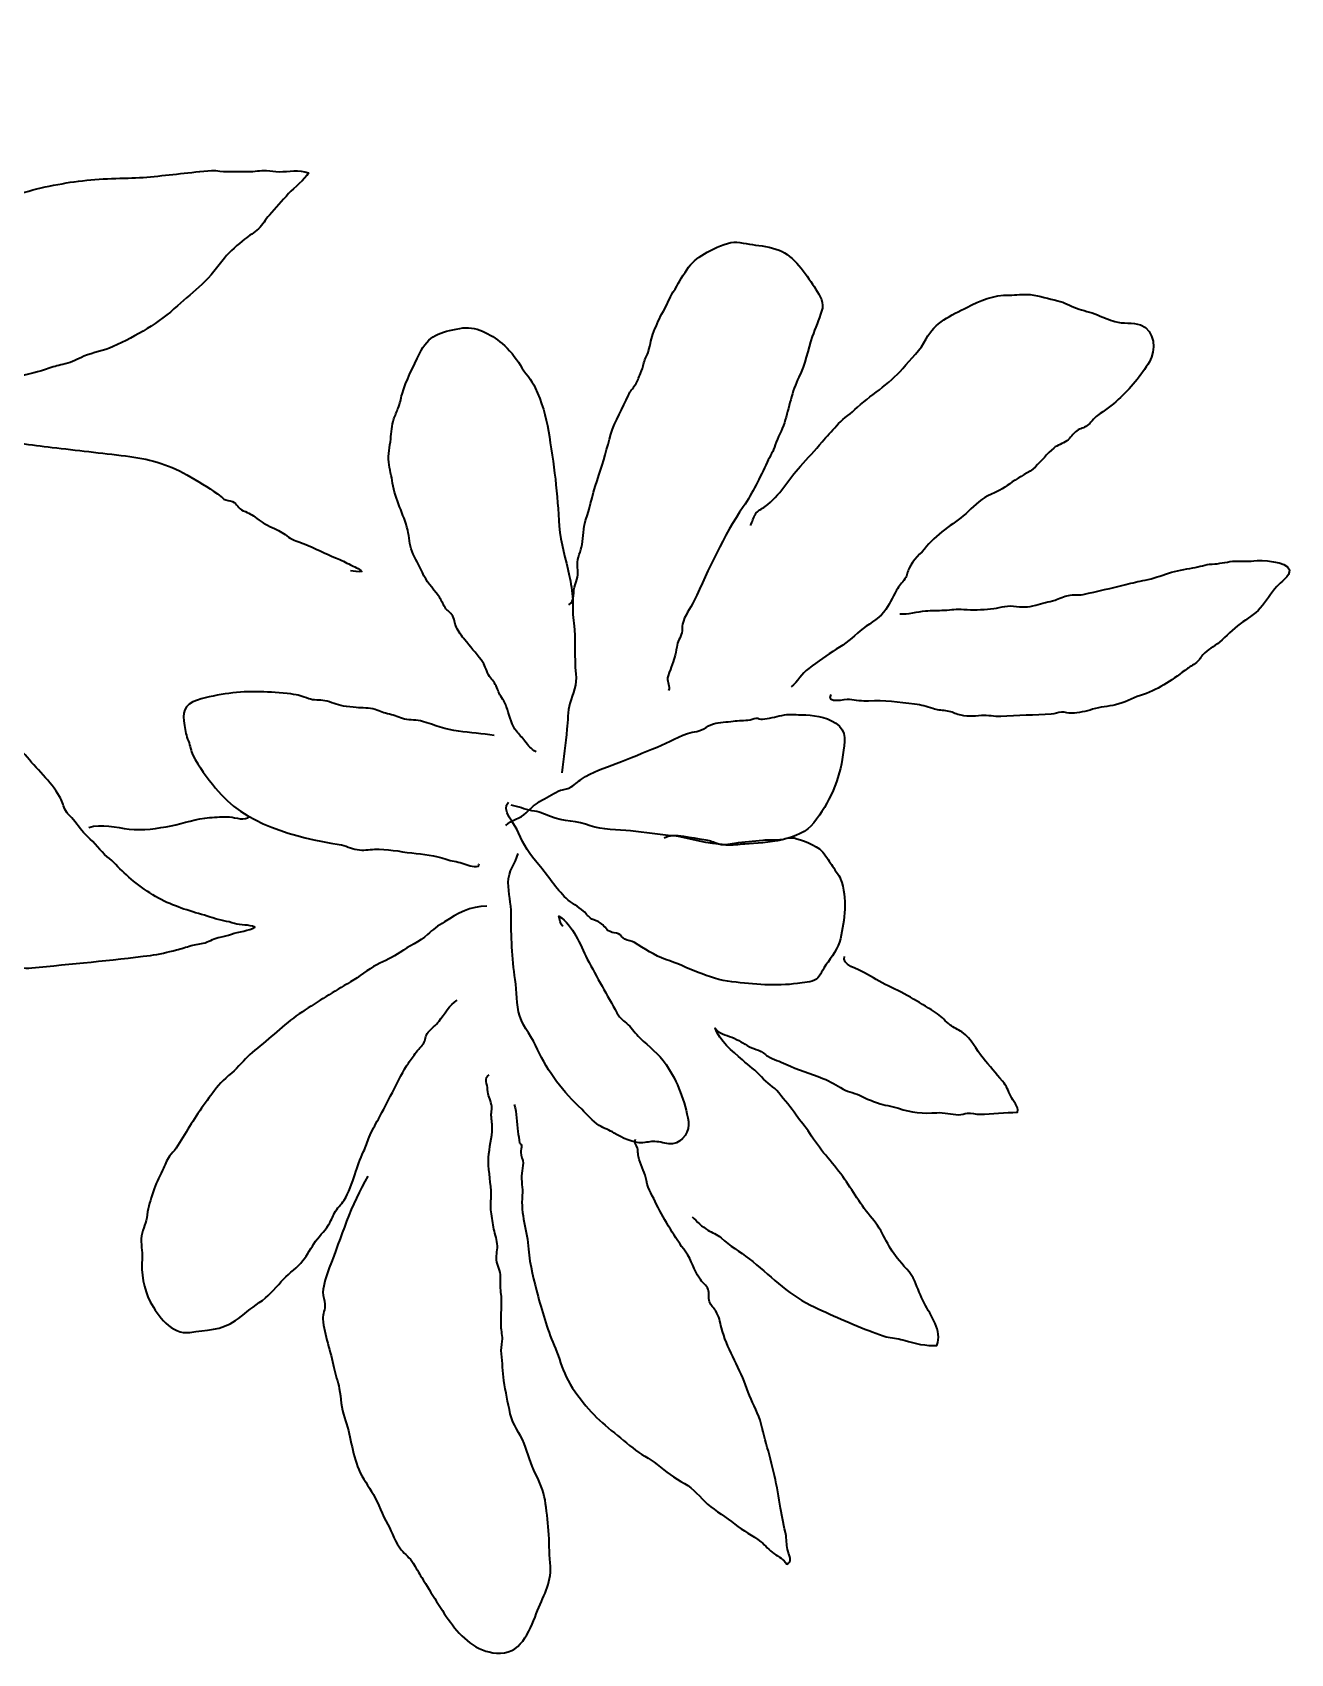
# Model space of a CAD drawing. Header units: millimetres. Extents: x 303.9 to 374.2, y -244.7 to -222.4.
# Drawn here: x 336.525 to 338.405, y -237.318 to -234.895 of the extents above; entities that cross this region are included whole.
import ezdxf

# ---------------------------------------------------------------- set-up
doc = ezdxf.new("R2010")
doc.units = ezdxf.units.MM
doc.header["$MEASUREMENT"] = 0
doc.layers.add('Bottom', color=7, linetype='Continuous', lineweight=0)

msp = doc.modelspace()

# ---------------------------------------------------------------- linework, layer by layer
at = {"layer": 'Bottom', "color": 18, "lineweight": 35, "true_color": 0x000000}
for points, knots in [([(335.5911, -234.8949), (335.6009, -234.9042), (335.5998, -234.9194), (335.6043, -234.9316), (335.6092, -234.9448), (335.6132, -234.9571), (335.6151, -234.9707), (335.6185, -234.995), (335.6227, -235.0196), (335.6265, -235.0439), (335.63, -235.0667), (335.6305, -235.0894), (335.6361, -235.1124), (335.6387, -235.1232), (335.6426, -235.1343), (335.6464, -235.1444), (335.651, -235.1565), (335.6531, -235.1703), (335.6565, -235.1832), (335.6595, -235.1947), (335.6634, -235.206), (335.666, -235.2176), (335.6694, -235.2323), (335.6802, -235.2416), (335.6895, -235.2534), (335.6986, -235.2648), (335.7055, -235.2769), (335.7159, -235.2874), (335.7272, -235.299), (335.7401, -235.3089), (335.7526, -235.3194), (335.7731, -235.3365), (335.7999, -235.3536), (335.825, -235.3636), (335.8311, -235.366), (335.8385, -235.3694), (335.8447, -235.3711), (335.8507, -235.3727), (335.8575, -235.3712), (335.8635, -235.3728), (335.8706, -235.3747), (335.8757, -235.3787), (335.8832, -235.3799), (335.8894, -235.3809), (335.896, -235.3803), (335.902, -235.3823), (335.9262, -235.3902), (335.9519, -235.3923), (335.9778, -235.3951), (335.9922, -235.3966), (336.003, -235.3926), (336.0168, -235.3908), (336.0319, -235.3888), (336.043, -235.3822), (336.0574, -235.378), (336.0742, -235.3731), (336.0865, -235.3621), (336.1, -235.3517), (336.1135, -235.3413), (336.129, -235.339), (336.1424, -235.3282), (336.167, -235.3082), (336.1898, -235.2856), (336.217, -235.2681), (336.2312, -235.259), (336.2475, -235.2521), (336.2613, -235.2426), (336.2684, -235.2377), (336.2731, -235.2312), (336.2804, -235.2268), (336.2891, -235.2216), (336.2984, -235.2178), (336.308, -235.214), (336.3216, -235.2086), (336.3357, -235.1983), (336.3482, -235.1904), (336.3619, -235.1817), (336.3769, -235.1757), (336.3905, -235.1666), (336.3979, -235.1616), (336.4031, -235.1616), (336.4114, -235.1593), (336.418, -235.1575), (336.4232, -235.1537), (336.4295, -235.1517), (336.4439, -235.1473), (336.4609, -235.1472), (336.4753, -235.1434), (336.4896, -235.1396), (336.5049, -235.1365), (336.5199, -235.132), (336.5365, -235.127), (336.5523, -235.1243), (336.5696, -235.121), (336.602, -235.1149), (336.6356, -235.1133), (336.6685, -235.1126), (336.6982, -235.112), (336.7278, -235.1076), (336.7576, -235.1049), (336.7745, -235.1033), (336.7883, -235.0998), (336.8055, -235.1021), (336.8197, -235.104), (336.8333, -235.1018), (336.8477, -235.1028), (336.8571, -235.1034), (336.8659, -235.1006), (336.8753, -235.1012), (336.8816, -235.1016), (336.8877, -235.1033), (336.8939, -235.1032), (336.9085, -235.1028), (336.9234, -235.0996), (336.938, -235.105), (336.9319, -235.1154), (336.917, -235.1263), (336.908, -235.1359), (336.8981, -235.1465), (336.8892, -235.1577), (336.8794, -235.1681), (336.8732, -235.1746), (336.8701, -235.1824), (336.8632, -235.1886), (336.857, -235.1942), (336.8491, -235.1984), (336.8425, -235.2037), (336.8323, -235.2118), (336.8204, -235.2221), (336.8123, -235.2321), (336.8013, -235.2456), (336.792, -235.2592), (336.7786, -235.2715), (336.7667, -235.2824), (336.754, -235.2925), (336.7421, -235.3035), (336.7148, -235.3289), (336.6806, -235.3485), (336.6459, -235.3645), (336.6318, -235.371), (336.6164, -235.3731), (336.6023, -235.3789), (336.5922, -235.3831), (336.5852, -235.388), (336.5741, -235.3903), (336.5655, -235.3922), (336.5586, -235.394), (336.5505, -235.3969), (336.5199, -235.4076), (336.4885, -235.4114), (336.457, -235.4196), (336.4501, -235.4214), (336.4442, -235.4246), (336.4378, -235.4275), (336.4285, -235.4315), (336.4217, -235.4311), (336.4123, -235.433), (336.4015, -235.4352), (336.3974, -235.4431), (336.3885, -235.4475), (336.3814, -235.451), (336.3748, -235.4498), (336.3673, -235.4517), (336.3501, -235.456), (336.3351, -235.467), (336.3194, -235.4747), (336.3117, -235.4785), (336.3046, -235.4789), (336.2965, -235.4817), (336.2898, -235.484), (336.2851, -235.4897), (336.2774, -235.4872), (336.2908, -235.4954), (336.3109, -235.4973), (336.3266, -235.4976), (336.3424, -235.4978), (336.3568, -235.4966), (336.3732, -235.4984), (336.4013, -235.5017), (336.4328, -235.5094), (336.4608, -235.5076), (336.4917, -235.5056), (336.5236, -235.5115), (336.5548, -235.5151), (336.5914, -235.5193), (336.6281, -235.5236), (336.6647, -235.5278), (336.6977, -235.5317), (336.7274, -235.5398), (336.7562, -235.5561), (336.772, -235.5651), (336.7876, -235.5745), (336.8021, -235.5846), (336.8056, -235.5869), (336.8087, -235.5896), (336.8114, -235.5926), (336.8157, -235.5939), (336.8199, -235.5949), (336.8242, -235.5957), (336.8312, -235.5996), (336.8332, -235.6065), (336.8404, -235.6097), (336.8495, -235.6138), (336.8528, -235.6149), (336.8608, -235.6213), (336.8693, -235.6282), (336.8773, -235.632), (336.8873, -235.6365), (336.8956, -235.6402), (336.9009, -235.6441), (336.9079, -235.649), (336.9153, -235.6541), (336.9228, -235.6558), (336.9314, -235.6592), (336.9479, -235.6658), (336.9632, -235.674), (336.9795, -235.6804), (336.9867, -235.6832), (336.9937, -235.687), (337.0005, -235.6906), (337.0055, -235.6932), (337.0139, -235.6965), (337.0177, -235.7004), (337.0121, -235.7018), (337.0063, -235.7), (337.0005, -235.6994)], [0, 0, 0, 0, 1, 1, 1, 2, 2, 2, 3, 3, 3, 4, 4, 4, 5, 5, 5, 6, 6, 6, 7, 7, 7, 8, 8, 8, 9, 9, 9, 10, 10, 10, 11, 11, 11, 12, 12, 12, 13, 13, 13, 14, 14, 14, 15, 15, 15, 16, 16, 16, 17, 17, 17, 18, 18, 18, 19, 19, 19, 20, 20, 20, 21, 21, 21, 22, 22, 22, 23, 23, 23, 24, 24, 24, 25, 25, 25, 26, 26, 26, 27, 27, 27, 28, 28, 28, 29, 29, 29, 30, 30, 30, 31, 31, 31, 32, 32, 32, 33, 33, 33, 34, 34, 34, 35, 35, 35, 36, 36, 36, 37, 37, 37, 38, 38, 38, 39, 39, 39, 40, 40, 40, 41, 41, 41, 42, 42, 42, 43, 43, 43, 44, 44, 44, 45, 45, 45, 46, 46, 46, 47, 47, 47, 48, 48, 48, 49, 49, 49, 50, 50, 50, 51, 51, 51, 52, 52, 52, 53, 53, 53, 54, 54, 54, 55, 55, 55, 56, 56, 56, 57, 57, 57, 58, 58, 58, 59, 59, 59, 60, 60, 60, 61, 61, 61, 62, 62, 62, 63, 63, 63, 64, 64, 64, 65, 65, 65, 66, 66, 66, 67, 67, 67, 68, 68, 68, 69, 69, 69, 70, 70, 70, 71, 71, 71, 72, 72, 72, 73, 73, 73, 74, 74, 74, 75, 75, 75, 75]), ([(337.3269, -235.7505), (337.337, -235.7449), (337.3324, -235.7294), (337.3362, -235.7204), (337.3412, -235.7084), (337.3405, -235.7028), (337.3396, -235.6901), (337.3388, -235.6802), (337.3452, -235.6705), (337.3468, -235.6603), (337.3485, -235.6483), (337.3482, -235.6357), (337.352, -235.6243), (337.3594, -235.6018), (337.3638, -235.5786), (337.3718, -235.5567), (337.3791, -235.5367), (337.3836, -235.5154), (337.3898, -235.4952), (337.3958, -235.4756), (337.4077, -235.4567), (337.4158, -235.4372), (337.4186, -235.4305), (337.4223, -235.4274), (337.4261, -235.4218), (337.4301, -235.4158), (337.431, -235.4113), (337.4337, -235.4047), (337.4362, -235.3987), (337.4377, -235.3955), (337.4391, -235.3888), (337.4406, -235.3818), (337.4441, -235.3776), (337.4461, -235.3709), (337.4492, -235.361), (337.4495, -235.352), (337.4539, -235.342), (337.4585, -235.3314), (337.4621, -235.3216), (337.4681, -235.3117), (337.4739, -235.3023), (337.477, -235.2922), (337.483, -235.2826), (337.49, -235.2716), (337.4956, -235.2602), (337.5032, -235.2495), (337.5103, -235.2393), (337.5184, -235.2323), (337.5294, -235.2258), (337.5404, -235.2193), (337.5561, -235.2114), (337.5688, -235.2091), (337.5801, -235.2071), (337.5944, -235.2114), (337.6058, -235.2127), (337.6184, -235.214), (337.6342, -235.217), (337.6454, -235.2223), (337.6664, -235.2323), (337.6836, -235.2603), (337.6955, -235.2783), (337.7025, -235.2888), (337.7088, -235.2993), (337.7046, -235.3115), (337.7004, -235.3241), (337.6952, -235.3368), (337.6906, -235.3496), (337.6835, -235.3698), (337.6805, -235.3907), (337.6707, -235.41), (337.66, -235.4313), (337.6558, -235.456), (337.6489, -235.4783), (337.6454, -235.4897), (337.6388, -235.4999), (337.6354, -235.5113), (337.6325, -235.5211), (337.6276, -235.5278), (337.6232, -235.5371), (337.6123, -235.5602), (337.6017, -235.5829), (337.5875, -235.6037), (337.5576, -235.6476), (337.5362, -235.6969), (337.5138, -235.7447), (337.5083, -235.7565), (337.4998, -235.7662), (337.4966, -235.7793), (337.4956, -235.7834), (337.4968, -235.7881), (337.4956, -235.7921), (337.4932, -235.7998), (337.4893, -235.8054), (337.488, -235.8137), (337.4862, -235.8253), (337.4841, -235.8326), (337.4799, -235.8433), (337.4787, -235.8465), (337.4746, -235.8567), (337.4743, -235.8595), (337.4735, -235.8662), (337.4784, -235.8717), (337.476, -235.8783)], [0, 0, 0, 0, 1, 1, 1, 2, 2, 2, 3, 3, 3, 4, 4, 4, 5, 5, 5, 6, 6, 6, 7, 7, 7, 8, 8, 8, 9, 9, 9, 10, 10, 10, 11, 11, 11, 12, 12, 12, 13, 13, 13, 14, 14, 14, 15, 15, 15, 16, 16, 16, 17, 17, 17, 18, 18, 18, 19, 19, 19, 20, 20, 20, 21, 21, 21, 22, 22, 22, 23, 23, 23, 24, 24, 24, 25, 25, 25, 26, 26, 26, 27, 27, 27, 28, 28, 28, 29, 29, 29, 30, 30, 30, 31, 31, 31, 32, 32, 32, 33, 33, 33, 34, 34, 34, 34]), ([(337.5982, -235.6317), (337.6015, -235.6263), (337.6024, -235.6199), (337.6056, -235.6148), (337.6087, -235.6099), (337.6157, -235.6069), (337.6202, -235.6034), (337.631, -235.5951), (337.6402, -235.5852), (337.6481, -235.5746), (337.6563, -235.5636), (337.6639, -235.5535), (337.673, -235.5431), (337.6836, -235.531), (337.6949, -235.5192), (337.7053, -235.5068), (337.7121, -235.4987), (337.7199, -235.4911), (337.7268, -235.4828), (337.7347, -235.4733), (337.745, -235.4673), (337.754, -235.4587), (337.7769, -235.4372), (337.8056, -235.4211), (337.8257, -235.3971), (337.8381, -235.3822), (337.8523, -235.37), (337.861, -235.3528), (337.8731, -235.3287), (337.8986, -235.3176), (337.9217, -235.3058), (337.9411, -235.2959), (337.9617, -235.287), (337.9846, -235.2875), (337.9958, -235.2878), (338.0045, -235.2854), (338.0161, -235.2868), (338.0313, -235.2886), (338.043, -235.293), (338.0574, -235.296), (338.0678, -235.2981), (338.0753, -235.3036), (338.0852, -235.3071), (338.0957, -235.3107), (338.1063, -235.3126), (338.1168, -235.3172), (338.1252, -235.3209), (338.1338, -235.3243), (338.1428, -235.327), (338.1547, -235.3306), (338.1695, -235.328), (338.1809, -235.3321), (338.2036, -235.3403), (338.204, -235.3705), (338.1943, -235.3872), (338.1823, -235.4078), (338.1652, -235.4273), (338.1477, -235.4437), (338.1384, -235.4525), (338.1274, -235.4598), (338.117, -235.4674), (338.1112, -235.4717), (338.1065, -235.4788), (338.1012, -235.4826), (338.0964, -235.4862), (338.0912, -235.4866), (338.0861, -235.4901), (338.0798, -235.4945), (338.0768, -235.5009), (338.0707, -235.5054), (338.0649, -235.5097), (338.0573, -235.5113), (338.0515, -235.5161), (338.0415, -235.5245), (338.0331, -235.5353), (338.0239, -235.5442), (338.0147, -235.5532), (338.0002, -235.5586), (337.9894, -235.5668), (337.979, -235.5746), (337.9703, -235.5798), (337.9584, -235.5849), (337.9436, -235.5911), (337.9348, -235.6006), (337.9236, -235.611), (337.9142, -235.6198), (337.9032, -235.6271), (337.8927, -235.6349), (337.8807, -235.6439), (337.8706, -235.6516), (337.8615, -235.6632), (337.8532, -235.6738), (337.8408, -235.6834), (337.8353, -235.6956), (337.8327, -235.7012), (337.8326, -235.7063), (337.8291, -235.7116), (337.8248, -235.7181), (337.82, -235.7222), (337.8163, -235.7287), (337.8108, -235.7387), (337.8051, -235.7518), (337.7976, -235.7612), (337.7889, -235.772), (337.7731, -235.7799), (337.7624, -235.789), (337.7506, -235.7991), (337.7402, -235.8089), (337.7265, -235.8168), (337.7123, -235.825), (337.699, -235.8358), (337.6855, -235.8453), (337.6742, -235.8533), (337.6695, -235.865), (337.6591, -235.8731)], [0, 0, 0, 0, 1, 1, 1, 2, 2, 2, 3, 3, 3, 4, 4, 4, 5, 5, 5, 6, 6, 6, 7, 7, 7, 8, 8, 8, 9, 9, 9, 10, 10, 10, 11, 11, 11, 12, 12, 12, 13, 13, 13, 14, 14, 14, 15, 15, 15, 16, 16, 16, 17, 17, 17, 18, 18, 18, 19, 19, 19, 20, 20, 20, 21, 21, 21, 22, 22, 22, 23, 23, 23, 24, 24, 24, 25, 25, 25, 26, 26, 26, 27, 27, 27, 28, 28, 28, 29, 29, 29, 30, 30, 30, 31, 31, 31, 32, 32, 32, 33, 33, 33, 34, 34, 34, 35, 35, 35, 36, 36, 36, 37, 37, 37, 38, 38, 38, 38]), ([(337.278, -235.9703), (337.2698, -235.9649), (337.2666, -235.9616), (337.2611, -235.954), (337.2572, -235.9486), (337.2523, -235.944), (337.2486, -235.9394), (337.2419, -235.9309), (337.2385, -235.9173), (337.2352, -235.9069), (337.2326, -235.899), (337.2312, -235.8961), (337.2266, -235.8892), (337.2222, -235.8827), (337.2215, -235.8783), (337.2182, -235.8715), (337.2152, -235.8651), (337.2102, -235.8612), (337.2069, -235.855), (337.2025, -235.8467), (337.2021, -235.8405), (337.196, -235.8328), (337.1878, -235.8224), (337.1795, -235.8125), (337.1712, -235.8024), (337.1678, -235.7983), (337.1615, -235.789), (337.1589, -235.7842), (337.1557, -235.7781), (337.1564, -235.7709), (337.1523, -235.7653), (337.1482, -235.7598), (337.1441, -235.7586), (337.1405, -235.7522), (337.1372, -235.7463), (337.1365, -235.7425), (337.132, -235.7368), (337.1226, -235.725), (337.1143, -235.7156), (337.108, -235.7021), (337.1031, -235.6916), (337.097, -235.6811), (337.0927, -235.6705), (337.0885, -235.6604), (337.0886, -235.6494), (337.0861, -235.6387), (337.0804, -235.6148), (337.0672, -235.5928), (337.0636, -235.5687), (337.0621, -235.5582), (337.059, -235.5476), (337.0578, -235.5371), (337.0565, -235.5259), (337.0595, -235.5139), (337.0607, -235.5028), (337.0619, -235.4928), (337.0619, -235.4821), (337.0653, -235.4726), (337.0671, -235.4678), (337.0699, -235.4616), (337.0719, -235.4567), (337.0752, -235.4489), (337.0753, -235.4432), (337.0777, -235.4353), (337.0836, -235.4155), (337.0947, -235.394), (337.1037, -235.3752), (337.1171, -235.3471), (337.1343, -235.3427), (337.1642, -235.3372), (337.1873, -235.3329), (337.2098, -235.3453), (337.2273, -235.3598), (337.2372, -235.3681), (337.2476, -235.3811), (337.2541, -235.3919), (337.2612, -235.4037), (337.2709, -235.4139), (337.2768, -235.4262), (337.2864, -235.4465), (337.2927, -235.4689), (337.2963, -235.4907), (337.3002, -235.5139), (337.3042, -235.539), (337.3067, -235.5625), (337.3093, -235.5859), (337.3112, -235.6096), (337.3126, -235.6329), (337.3142, -235.6588), (337.3227, -235.6814), (337.3275, -235.7064), (337.3297, -235.7176), (337.3322, -235.7307), (337.3326, -235.7422), (337.3329, -235.7536), (337.3324, -235.7667), (337.3342, -235.7779), (337.338, -235.8023), (337.3342, -235.8287), (337.3374, -235.8533), (337.3395, -235.8697), (337.3327, -235.8827), (337.3284, -235.8976), (337.325, -235.9093), (337.3255, -235.9241), (337.3241, -235.9361), (337.3216, -235.9578), (337.3191, -235.9796), (337.3166, -236.0013)], [0, 0, 0, 0, 1, 1, 1, 2, 2, 2, 3, 3, 3, 4, 4, 4, 5, 5, 5, 6, 6, 6, 7, 7, 7, 8, 8, 8, 9, 9, 9, 10, 10, 10, 11, 11, 11, 12, 12, 12, 13, 13, 13, 14, 14, 14, 15, 15, 15, 16, 16, 16, 17, 17, 17, 18, 18, 18, 19, 19, 19, 20, 20, 20, 21, 21, 21, 22, 22, 22, 23, 23, 23, 24, 24, 24, 25, 25, 25, 26, 26, 26, 27, 27, 27, 28, 28, 28, 29, 29, 29, 30, 30, 30, 31, 31, 31, 32, 32, 32, 33, 33, 33, 34, 34, 34, 35, 35, 35, 36, 36, 36, 36]), ([(335.6616, -235.659), (335.6551, -235.6694), (335.6548, -235.6783), (335.6534, -235.69), (335.6528, -235.6951), (335.6507, -235.7015), (335.6512, -235.7066), (335.6518, -235.713), (335.6546, -235.7177), (335.6542, -235.7245), (335.6528, -235.7472), (335.6491, -235.7642), (335.6562, -235.7866), (335.6583, -235.7933), (335.6575, -235.7984), (335.6585, -235.8046), (335.6595, -235.8105), (335.663, -235.8133), (335.6655, -235.8185), (335.6708, -235.8294), (335.671, -235.842), (335.6764, -235.853), (335.6883, -235.8773), (335.7099, -235.8969), (335.7302, -235.9151), (335.7508, -235.9335), (335.7733, -235.9489), (335.7947, -235.9665), (335.8047, -235.9747), (335.8157, -235.9824), (335.8246, -235.9918), (335.8347, -236.0025), (335.8423, -236.0155), (335.8532, -236.0257), (335.873, -236.0443), (335.8919, -236.0628), (335.9127, -236.0806), (335.9213, -236.0879), (335.9284, -236.0963), (335.9375, -236.1031), (335.9502, -236.1125), (335.9579, -236.1241), (335.9693, -236.1342), (335.9793, -236.1431), (335.9899, -236.1506), (335.9995, -236.1602), (336.0093, -236.1698), (336.0209, -236.1801), (336.0319, -236.1884), (336.0374, -236.1924), (336.0434, -236.1944), (336.0484, -236.1989), (336.0548, -236.2045), (336.0562, -236.2066), (336.0646, -236.2097), (336.0771, -236.2143), (336.0865, -236.2236), (336.0994, -236.227), (336.1265, -236.2342), (336.1492, -236.251), (336.1747, -236.2601), (336.1852, -236.2638), (336.1951, -236.2687), (336.2061, -236.2704), (336.2198, -236.2725), (336.2318, -236.2775), (336.2452, -236.2794), (336.2675, -236.2825), (336.2901, -236.2845), (336.3125, -236.2871), (336.3239, -236.2884), (336.3353, -236.2897), (336.3466, -236.2911), (336.3528, -236.2918), (336.359, -236.293), (336.3652, -236.2934), (336.3726, -236.2939), (336.378, -236.2912), (336.3852, -236.2909), (336.3909, -236.2907), (336.3969, -236.2928), (336.4026, -236.2932), (336.4091, -236.2937), (336.4141, -236.2923), (336.4205, -236.2918), (336.4327, -236.2908), (336.4445, -236.2942), (336.4567, -236.2928), (336.4675, -236.2915), (336.478, -236.2934), (336.489, -236.2921), (336.5009, -236.2906), (336.5124, -236.2942), (336.5244, -236.293), (336.5832, -236.287), (336.6427, -236.2818), (336.7017, -236.2742), (336.7146, -236.2726), (336.7278, -236.2692), (336.7405, -236.266), (336.748, -236.2641), (336.7552, -236.262), (336.7624, -236.2596), (336.7693, -236.2573), (336.7764, -236.2575), (336.7833, -236.2553), (336.7917, -236.2525), (336.7971, -236.2486), (336.8061, -236.247), (336.812, -236.2459), (336.8171, -236.2444), (336.8228, -236.2424), (336.8327, -236.239), (336.85, -236.2374), (336.8578, -236.232), (336.8486, -236.2281), (336.8371, -236.2294), (336.8272, -236.2265), (336.8167, -236.2233), (336.8057, -236.2217), (336.7952, -236.2183), (336.7725, -236.2111), (336.7483, -236.2052), (336.7264, -236.195), (336.704, -236.1846), (336.6798, -236.1678), (336.6624, -236.1509), (336.6541, -236.1428), (336.6463, -236.1343), (336.6372, -236.1268), (336.6262, -236.1178), (336.6188, -236.106), (336.608, -236.0969), (336.5982, -236.0887), (336.5949, -236.0806), (336.5864, -236.0711), (336.58, -236.0639), (336.578, -236.0641), (336.574, -236.0556), (336.5711, -236.0495), (336.5696, -236.0429), (336.566, -236.0369), (336.5527, -236.0146), (336.5311, -235.9945), (336.5144, -235.9745), (336.4978, -235.9546), (336.4765, -235.9392), (336.4599, -235.9196), (336.4508, -235.909), (336.4387, -235.9047), (336.4302, -235.8944), (336.4204, -235.8825), (336.4121, -235.8705), (336.4005, -235.8597), (336.3946, -235.8541), (336.3862, -235.8503), (336.3807, -235.8443), (336.3759, -235.8391), (336.374, -235.8331), (336.3696, -235.8277), (336.3621, -235.8186), (336.3512, -235.8123), (336.3424, -235.8045), (336.3328, -235.7961), (336.3247, -235.7858), (336.3137, -235.7786), (336.298, -235.7685), (336.2843, -235.7601), (336.2705, -235.7474), (336.261, -235.7386), (336.2539, -235.7336), (336.2424, -235.7276), (336.2288, -235.7206), (336.2238, -235.7106), (336.2128, -235.7007), (336.2091, -235.6974), (336.2048, -235.6949), (336.2009, -235.6918), (336.1946, -235.687), (336.1901, -235.6797), (336.1841, -235.6751), (336.1784, -235.6707), (336.172, -235.6692), (336.1664, -235.6648), (336.1606, -235.6601), (336.158, -235.6536), (336.1506, -235.6502), (336.1441, -235.6473), (336.1422, -235.6478), (336.1365, -235.6437), (336.1303, -235.6393), (336.1257, -235.6319), (336.1193, -235.6278), (336.1101, -235.6218), (336.099, -235.6206), (336.0892, -235.6148), (336.0659, -235.6009), (336.0455, -235.5947), (336.0188, -235.5902), (336.0044, -235.5878), (335.9921, -235.5824), (335.9773, -235.5807), (335.9653, -235.5794), (335.9534, -235.578), (335.9414, -235.5766), (335.9166, -235.5736), (335.8924, -235.5794), (335.8677, -235.577), (335.8548, -235.5757), (335.8429, -235.5781), (335.8302, -235.577), (335.8182, -235.576), (335.809, -235.5751), (335.7976, -235.5766), (335.792, -235.5773), (335.7882, -235.5763), (335.7826, -235.5757), (335.7712, -235.5745), (335.7694, -235.5763), (335.7598, -235.5809), (335.7487, -235.5863), (335.7365, -235.5902), (335.7254, -235.5955), (335.696, -235.6095), (335.6741, -235.6252), (335.6534, -235.6492), (335.6459, -235.6581), (335.6401, -235.6679), (335.6347, -235.6781), (335.6249, -235.6962), (335.6423, -235.6889), (335.6535, -235.689)], [0, 0, 0, 0, 1, 1, 1, 2, 2, 2, 3, 3, 3, 4, 4, 4, 5, 5, 5, 6, 6, 6, 7, 7, 7, 8, 8, 8, 9, 9, 9, 10, 10, 10, 11, 11, 11, 12, 12, 12, 13, 13, 13, 14, 14, 14, 15, 15, 15, 16, 16, 16, 17, 17, 17, 18, 18, 18, 19, 19, 19, 20, 20, 20, 21, 21, 21, 22, 22, 22, 23, 23, 23, 24, 24, 24, 25, 25, 25, 26, 26, 26, 27, 27, 27, 28, 28, 28, 29, 29, 29, 30, 30, 30, 31, 31, 31, 32, 32, 32, 33, 33, 33, 34, 34, 34, 35, 35, 35, 36, 36, 36, 37, 37, 37, 38, 38, 38, 39, 39, 39, 40, 40, 40, 41, 41, 41, 42, 42, 42, 43, 43, 43, 44, 44, 44, 45, 45, 45, 46, 46, 46, 47, 47, 47, 48, 48, 48, 49, 49, 49, 50, 50, 50, 51, 51, 51, 52, 52, 52, 53, 53, 53, 54, 54, 54, 55, 55, 55, 56, 56, 56, 57, 57, 57, 58, 58, 58, 59, 59, 59, 60, 60, 60, 61, 61, 61, 62, 62, 62, 63, 63, 63, 64, 64, 64, 65, 65, 65, 66, 66, 66, 67, 67, 67, 68, 68, 68, 69, 69, 69, 70, 70, 70, 71, 71, 71, 72, 72, 72, 73, 73, 73, 74, 74, 74, 75, 75, 75, 76, 76, 76, 77, 77, 77, 77]), ([(337.8216, -235.7637), (337.8329, -235.7653), (337.8483, -235.7603), (337.8596, -235.7594), (337.8693, -235.7586), (337.8785, -235.7589), (337.8879, -235.7584), (337.8987, -235.7578), (337.9058, -235.7561), (337.9171, -235.7572), (337.9299, -235.7585), (337.9442, -235.7573), (337.9571, -235.7565), (337.9696, -235.7556), (337.9786, -235.7507), (337.9914, -235.7524), (338.0039, -235.7541), (338.0124, -235.7544), (338.0244, -235.7508), (338.034, -235.7479), (338.0437, -235.746), (338.0533, -235.7432), (338.0596, -235.7413), (338.0669, -235.7374), (338.0732, -235.7362), (338.0806, -235.7348), (338.0876, -235.7365), (338.0955, -235.7348), (338.1167, -235.7301), (338.1381, -235.7254), (338.1592, -235.72), (338.1688, -235.7175), (338.1782, -235.7151), (338.1879, -235.7134), (338.2007, -235.7111), (338.211, -235.7067), (338.2229, -235.703), (338.2347, -235.6993), (338.2472, -235.697), (338.2592, -235.6951), (338.2692, -235.6936), (338.2777, -235.6898), (338.288, -235.6895), (338.2986, -235.6892), (338.3079, -235.6864), (338.3186, -235.6853), (338.3297, -235.6843), (338.3396, -235.686), (338.3504, -235.6846), (338.3607, -235.6833), (338.4003, -235.6847), (338.4034, -235.6983), (338.4052, -235.7064), (338.3894, -235.7178), (338.3845, -235.723), (338.3751, -235.733), (338.3693, -235.7455), (338.36, -235.7554), (338.3517, -235.7643), (338.3399, -235.7713), (338.3301, -235.7786), (338.3185, -235.7871), (338.3096, -235.7968), (338.2989, -235.8061), (338.2911, -235.8128), (338.2811, -235.8172), (338.2743, -235.825), (338.2696, -235.8303), (338.2686, -235.8338), (338.2625, -235.8382), (338.2577, -235.8417), (338.2522, -235.8447), (338.2473, -235.8484), (338.2272, -235.8636), (338.2055, -235.8784), (338.1809, -235.8859), (338.1681, -235.8899), (338.157, -235.8968), (338.1439, -235.8997), (338.1323, -235.9023), (338.1209, -235.903), (338.1094, -235.9065), (338.0998, -235.9094), (338.0883, -235.912), (338.0784, -235.9125), (338.0732, -235.9127), (338.0682, -235.9106), (338.0631, -235.9108), (338.0574, -235.9111), (338.0532, -235.9137), (338.0476, -235.914), (338.023, -235.915), (337.9972, -235.9159), (337.9721, -235.9172), (337.9625, -235.9177), (337.9531, -235.9152), (337.9434, -235.9159), (337.9308, -235.9167), (337.9208, -235.9183), (337.9083, -235.9142), (337.9013, -235.912), (337.8978, -235.9097), (337.8901, -235.9086), (337.8834, -235.9077), (337.8772, -235.9079), (337.8707, -235.9055), (337.8608, -235.9018), (337.8545, -235.9002), (337.8434, -235.8989), (337.8201, -235.8961), (337.7978, -235.8929), (337.7748, -235.8943), (337.765, -235.895), (337.7559, -235.8926), (337.7461, -235.8919), (337.7388, -235.8913), (337.7114, -235.8994), (337.7187, -235.8844)], [0, 0, 0, 0, 1, 1, 1, 2, 2, 2, 3, 3, 3, 4, 4, 4, 5, 5, 5, 6, 6, 6, 7, 7, 7, 8, 8, 8, 9, 9, 9, 10, 10, 10, 11, 11, 11, 12, 12, 12, 13, 13, 13, 14, 14, 14, 15, 15, 15, 16, 16, 16, 17, 17, 17, 18, 18, 18, 19, 19, 19, 20, 20, 20, 21, 21, 21, 22, 22, 22, 23, 23, 23, 24, 24, 24, 25, 25, 25, 26, 26, 26, 27, 27, 27, 28, 28, 28, 29, 29, 29, 30, 30, 30, 31, 31, 31, 32, 32, 32, 33, 33, 33, 34, 34, 34, 35, 35, 35, 36, 36, 36, 37, 37, 37, 38, 38, 38, 39, 39, 39, 39]), ([(337.2154, -235.9454), (337.1975, -235.9433), (337.1797, -235.9411), (337.1618, -235.9392), (337.1436, -235.9373), (337.1258, -235.93), (337.1084, -235.9245), (337.0997, -235.9218), (337.0901, -235.9233), (337.0813, -235.9212), (337.0732, -235.9193), (337.067, -235.9154), (337.0588, -235.9139), (337.05, -235.9123), (337.0455, -235.9095), (337.0373, -235.9068), (337.0292, -235.9041), (337.0178, -235.9048), (337.0093, -235.9038), (337.0029, -235.903), (336.9964, -235.9025), (336.99, -235.9016), (336.9798, -235.9003), (336.9722, -235.8954), (336.9622, -235.8937), (336.9544, -235.8924), (336.9457, -235.8934), (336.9383, -235.8907), (336.9284, -235.8872), (336.9231, -235.8849), (336.9116, -235.8836), (336.8806, -235.8802), (336.8495, -235.8783), (336.819, -235.8827), (336.8039, -235.8849), (336.7865, -235.8881), (336.7721, -235.8926), (336.7504, -235.8994), (336.7498, -235.9119), (336.7525, -235.9305), (336.7537, -235.9391), (336.7552, -235.946), (336.7585, -235.9542), (336.7611, -235.9608), (336.7621, -235.9689), (336.7652, -235.9749), (336.7743, -235.993), (336.7863, -236.0079), (336.799, -236.0243), (336.8409, -236.0784), (336.9181, -236.0978), (336.9839, -236.1084), (336.9935, -236.11), (337.0011, -236.1146), (337.0106, -236.1161), (337.0201, -236.1177), (337.0275, -236.1162), (337.0367, -236.1157), (337.0547, -236.1147), (337.0741, -236.1191), (337.0921, -236.1211), (337.1102, -236.1232), (337.1267, -236.1248), (337.1435, -236.1305), (337.1516, -236.1333), (337.1595, -236.1337), (337.1675, -236.1365), (337.1749, -236.1392), (337.1836, -236.1426), (337.1919, -236.1408), (337.1923, -236.1396), (337.1927, -236.1385), (337.1931, -236.1373)], [0, 0, 0, 0, 1, 1, 1, 2, 2, 2, 3, 3, 3, 4, 4, 4, 5, 5, 5, 6, 6, 6, 7, 7, 7, 8, 8, 8, 9, 9, 9, 10, 10, 10, 11, 11, 11, 12, 12, 12, 13, 13, 13, 14, 14, 14, 15, 15, 15, 16, 16, 16, 17, 17, 17, 18, 18, 18, 19, 19, 19, 20, 20, 20, 21, 21, 21, 22, 22, 22, 23, 23, 23, 24, 24, 24, 24]), ([(337.2325, -236.08), (337.2415, -236.0719), (337.2544, -236.0696), (337.2631, -236.0614), (337.2724, -236.0528), (337.2753, -236.0486), (337.2874, -236.042), (337.2963, -236.0372), (337.3053, -236.0313), (337.3146, -236.0275), (337.3179, -236.0261), (337.3249, -236.0257), (337.3282, -236.0239), (337.3344, -236.0206), (337.3401, -236.0147), (337.3459, -236.0107), (337.3619, -235.9999), (337.38, -235.9942), (337.3978, -235.9874), (337.4183, -235.9795), (337.4383, -235.9712), (337.4587, -235.9631), (337.4765, -235.956), (337.4921, -235.9456), (337.5109, -235.9408), (337.5167, -235.9394), (337.5195, -235.9398), (337.525, -235.9374), (337.5301, -235.9353), (337.5339, -235.9316), (337.5392, -235.9295), (337.549, -235.9257), (337.5588, -235.9258), (337.5689, -235.9246), (337.5778, -235.9236), (337.5854, -235.9231), (337.5945, -235.9226), (337.5989, -235.9224), (337.6024, -235.9203), (337.6069, -235.9198), (337.6099, -235.9195), (337.613, -235.9216), (337.616, -235.9213), (337.6255, -235.9206), (337.6356, -235.9176), (337.6449, -235.9156), (337.6564, -235.9132), (337.6626, -235.9143), (337.6741, -235.9147), (337.6921, -235.9153), (337.7097, -235.9167), (337.7256, -235.9272), (337.744, -235.9392), (337.7384, -235.9562), (337.7363, -235.9746), (337.7321, -236.0106), (337.7158, -236.0471), (337.6929, -236.0761), (337.6717, -236.1031), (337.6224, -236.1064), (337.59, -236.1079), (337.5798, -236.1084), (337.5717, -236.1103), (337.5615, -236.1093), (337.5539, -236.1085), (337.5463, -236.1075), (337.5387, -236.1066), (337.5191, -236.1044), (337.5029, -236.098), (337.4835, -236.0958), (337.462, -236.0934), (337.4405, -236.0908), (337.4191, -236.0883), (337.4003, -236.0862), (337.3764, -236.087), (337.3589, -236.0804), (337.3399, -236.0732), (337.3186, -236.0742), (337.2994, -236.0667), (337.289, -236.0626), (337.2826, -236.0595), (337.2715, -236.0581), (337.2601, -236.0567), (337.2522, -236.0511), (337.2407, -236.05)], [0, 0, 0, 0, 1, 1, 1, 2, 2, 2, 3, 3, 3, 4, 4, 4, 5, 5, 5, 6, 6, 6, 7, 7, 7, 8, 8, 8, 9, 9, 9, 10, 10, 10, 11, 11, 11, 12, 12, 12, 13, 13, 13, 14, 14, 14, 15, 15, 15, 16, 16, 16, 17, 17, 17, 18, 18, 18, 19, 19, 19, 20, 20, 20, 21, 21, 21, 22, 22, 22, 23, 23, 23, 24, 24, 24, 25, 25, 25, 26, 26, 26, 27, 27, 27, 28, 28, 28, 28]), ([(336.6096, -236.0829), (336.6284, -236.0773), (336.6506, -236.083), (336.6701, -236.0855), (336.6898, -236.088), (336.7132, -236.0845), (336.7326, -236.0806), (336.7519, -236.0768), (336.7705, -236.0694), (336.7902, -236.0683), (336.8001, -236.0678), (336.8102, -236.0665), (336.8201, -236.0674), (336.829, -236.0683), (336.843, -236.0736), (336.8502, -236.0666)], [0, 0, 0, 0, 1, 1, 1, 2, 2, 2, 3, 3, 3, 4, 4, 4, 5, 5, 5, 5]), ([(337.4691, -236.0986), (337.4847, -236.0904), (337.5115, -236.0993), (337.5287, -236.1011), (337.5369, -236.1019), (337.5405, -236.1039), (337.5478, -236.1067), (337.5566, -236.1102), (337.5656, -236.1078), (337.5749, -236.1064), (337.589, -236.1043), (337.6025, -236.1033), (337.6166, -236.102), (337.6251, -236.1012), (337.6339, -236.1019), (337.642, -236.1012), (337.65, -236.1005), (337.655, -236.0973), (337.6633, -236.0988), (337.6733, -236.1006), (337.6977, -236.1103), (337.7046, -236.1179), (337.7096, -236.1234), (337.7153, -236.1325), (337.7192, -236.1386), (337.7231, -236.1447), (337.7303, -236.1536), (337.7327, -236.1601), (337.7434, -236.1888), (337.7389, -236.2215), (337.7327, -236.2495), (337.7299, -236.2625), (337.719, -236.2776), (337.7111, -236.2884), (337.7067, -236.2943), (337.703, -236.3051), (337.6968, -236.3096), (337.689, -236.3153), (337.6773, -236.3148), (337.6687, -236.3161), (337.6362, -236.3209), (337.6037, -236.3173), (337.5706, -236.3137), (337.535, -236.3097), (337.5042, -236.2914), (337.4715, -236.2802), (337.4552, -236.2746), (337.4394, -236.2641), (337.4252, -236.2552), (337.4205, -236.2522), (337.4153, -236.2526), (337.4105, -236.2501), (337.4068, -236.2482), (337.4045, -236.2436), (337.4012, -236.2418), (337.3974, -236.2399), (337.392, -236.2407), (337.3884, -236.2388), (337.3822, -236.2355), (337.3796, -236.2293), (337.3738, -236.2254), (337.3702, -236.223), (337.365, -236.2221), (337.3612, -236.2199), (337.3553, -236.2164), (337.354, -236.2126), (337.349, -236.2083), (337.3405, -236.2009), (337.3313, -236.1966), (337.3228, -236.1887), (337.3081, -236.1748), (337.2956, -236.155), (337.2819, -236.1388), (337.269, -236.1233), (337.2587, -236.1096), (337.2517, -236.091), (337.2468, -236.0778), (337.2246, -236.057), (337.2366, -236.0451)], [0, 0, 0, 0, 1, 1, 1, 2, 2, 2, 3, 3, 3, 4, 4, 4, 5, 5, 5, 6, 6, 6, 7, 7, 7, 8, 8, 8, 9, 9, 9, 10, 10, 10, 11, 11, 11, 12, 12, 12, 13, 13, 13, 14, 14, 14, 15, 15, 15, 16, 16, 16, 17, 17, 17, 18, 18, 18, 19, 19, 19, 20, 20, 20, 21, 21, 21, 22, 22, 22, 23, 23, 23, 24, 24, 24, 25, 25, 25, 26, 26, 26, 26]), ([(337.318, -236.2313), (337.314, -236.2271), (337.3127, -236.2208), (337.3121, -236.2154), (337.3345, -236.2304), (337.3432, -236.2577), (337.3545, -236.2798), (337.3685, -236.3071), (337.3842, -236.3331), (337.3988, -236.3601), (337.4038, -236.3693), (337.4084, -236.3714), (337.4157, -236.3779), (337.4221, -236.3836), (337.4264, -236.3911), (337.4326, -236.3971), (337.4471, -236.4113), (337.4609, -236.4205), (337.4722, -236.4373), (337.4898, -236.4636), (337.5002, -236.4919), (337.5055, -236.5227), (337.5076, -236.5355), (337.4978, -236.554), (337.4819, -236.5557), (337.4748, -236.5564), (337.4658, -236.5534), (337.4585, -236.5527), (337.4499, -236.5518), (337.4456, -236.5535), (337.4375, -236.5543), (337.4237, -236.5556), (337.4059, -236.5466), (337.3947, -236.5397), (337.3876, -236.5354), (337.3795, -236.5328), (337.3724, -236.5285), (337.3619, -236.5221), (337.3549, -236.5125), (337.3461, -236.5043), (337.3198, -236.4795), (337.2944, -236.4475), (337.2803, -236.4148), (337.2729, -236.3978), (337.2596, -236.3826), (337.2537, -236.365), (337.2478, -236.3476), (337.2496, -236.3283), (337.2468, -236.3105), (337.2417, -236.2777), (337.2406, -236.2457), (337.2408, -236.2126), (337.2409, -236.1969), (337.2364, -236.1811), (337.2364, -236.1654), (337.2364, -236.148), (337.2468, -236.1376), (337.2511, -236.1219)], [0, 0, 0, 0, 1, 1, 1, 2, 2, 2, 3, 3, 3, 4, 4, 4, 5, 5, 5, 6, 6, 6, 7, 7, 7, 8, 8, 8, 9, 9, 9, 10, 10, 10, 11, 11, 11, 12, 12, 12, 13, 13, 13, 14, 14, 14, 15, 15, 15, 16, 16, 16, 17, 17, 17, 18, 18, 18, 19, 19, 19, 19]), ([(337.2045, -236.2005), (337.1793, -236.201), (337.161, -236.2114), (337.1409, -236.2242), (337.1313, -236.2303), (337.1238, -236.2354), (337.1156, -236.2431), (337.1041, -236.2538), (337.0876, -236.2605), (337.0746, -236.2697), (337.0638, -236.2773), (337.0518, -236.2823), (337.0401, -236.2883), (337.0263, -236.2953), (337.0139, -236.306), (337.0005, -236.3139), (336.9762, -236.3282), (336.9524, -236.3431), (336.9287, -236.3586), (336.9042, -236.3746), (336.8844, -236.3949), (336.8616, -236.4128), (336.8504, -236.4215), (336.8432, -236.4292), (336.834, -236.4394), (336.8248, -236.4498), (336.8123, -236.458), (336.8034, -236.4688), (336.7879, -236.4879), (336.7729, -236.5094), (336.7603, -236.5301), (336.7536, -236.5411), (336.7468, -236.5513), (336.74, -236.5624), (336.7373, -236.567), (336.7335, -236.57), (336.7304, -236.5742), (336.7254, -236.5808), (336.7235, -236.5875), (336.72, -236.5952), (336.7146, -236.6069), (336.7091, -236.6156), (336.7057, -236.6277), (336.7022, -236.64), (336.6981, -236.6493), (336.6968, -236.6622), (336.6957, -236.6736), (336.6903, -236.6822), (336.6885, -236.6934), (336.6864, -236.7057), (336.6906, -236.7156), (336.6894, -236.7277), (336.6874, -236.7475), (336.6917, -236.7736), (336.7015, -236.792), (336.7126, -236.8127), (336.7331, -236.8414), (336.7608, -236.8376), (336.7843, -236.8344), (336.8078, -236.8346), (336.8286, -236.82), (336.8409, -236.8115), (336.8519, -236.8017), (336.8644, -236.7932), (336.877, -236.7844), (336.8874, -236.7733), (336.897, -236.7618), (336.9059, -236.7513), (336.9176, -236.7442), (336.9264, -236.734), (336.9338, -236.7254), (336.9399, -236.7146), (336.946, -236.7051), (336.9525, -236.6951), (336.9615, -236.6871), (336.9679, -236.6771), (336.9716, -236.6714), (336.9736, -236.665), (336.9768, -236.6591), (336.9809, -236.6518), (336.9866, -236.647), (336.9911, -236.6401), (336.9976, -236.6301), (337.0037, -236.6133), (337.0071, -236.602), (337.0109, -236.5895), (337.0147, -236.5793), (337.0202, -236.5673), (337.0235, -236.5602), (337.0258, -236.5531), (337.0286, -236.5459), (337.0324, -236.5361), (337.0374, -236.5281), (337.0425, -236.5188), (337.0496, -236.5056), (337.0559, -236.4923), (337.0633, -236.4793), (337.0707, -236.4665), (337.0762, -236.4519), (337.0842, -236.4395), (337.0879, -236.4338), (337.0922, -236.429), (337.0957, -236.4232), (337.0996, -236.4167), (337.1057, -236.4123), (337.1095, -236.4063), (337.1133, -236.4003), (337.1119, -236.3949), (337.1169, -236.389), (337.1217, -236.3833), (337.128, -236.3787), (337.1329, -236.3724), (337.1407, -236.3626), (337.149, -236.3477), (337.1601, -236.3412)], [0, 0, 0, 0, 1, 1, 1, 2, 2, 2, 3, 3, 3, 4, 4, 4, 5, 5, 5, 6, 6, 6, 7, 7, 7, 8, 8, 8, 9, 9, 9, 10, 10, 10, 11, 11, 11, 12, 12, 12, 13, 13, 13, 14, 14, 14, 15, 15, 15, 16, 16, 16, 17, 17, 17, 18, 18, 18, 19, 19, 19, 20, 20, 20, 21, 21, 21, 22, 22, 22, 23, 23, 23, 24, 24, 24, 25, 25, 25, 26, 26, 26, 27, 27, 27, 28, 28, 28, 29, 29, 29, 30, 30, 30, 31, 31, 31, 32, 32, 32, 33, 33, 33, 34, 34, 34, 35, 35, 35, 36, 36, 36, 37, 37, 37, 38, 38, 38, 38]), ([(337.5111, -236.6648), (337.518, -236.6718), (337.5262, -236.6799), (337.5346, -236.6849), (337.5414, -236.689), (337.5482, -236.6905), (337.5543, -236.6963), (337.5672, -236.7085), (337.5822, -236.7167), (337.5963, -236.7275), (337.6266, -236.7507), (337.6525, -236.7802), (337.6878, -236.7968), (337.7186, -236.8113), (337.7488, -236.8255), (337.7814, -236.8371), (337.7891, -236.8398), (337.7959, -236.8432), (337.8038, -236.8448), (337.8128, -236.8465), (337.8207, -236.847), (337.8292, -236.8498), (337.8428, -236.8543), (337.8619, -236.8582), (337.8767, -236.8571), (337.8856, -236.8349), (337.8674, -236.813), (337.8577, -236.7936), (337.8524, -236.7831), (337.8481, -236.7718), (337.8436, -236.7609), (337.8384, -236.748), (337.8261, -236.7377), (337.8174, -236.7268), (337.8027, -236.7085), (337.7959, -236.6856), (337.7801, -236.6674), (337.7634, -236.6482), (337.751, -236.6253), (337.7361, -236.6049), (337.7201, -236.5831), (337.7009, -236.5633), (337.6869, -236.5403), (337.6808, -236.5303), (337.6729, -236.5227), (337.6666, -236.5129), (337.6592, -236.5013), (337.6488, -236.4907), (337.6404, -236.4797), (337.6332, -236.4703), (337.6228, -236.4651), (337.6148, -236.4559), (337.6058, -236.4454), (337.5966, -236.4394), (337.5862, -236.4304), (337.5705, -236.417), (337.5525, -236.4025), (337.5454, -236.3829), (337.5504, -236.3908), (337.5619, -236.3934), (337.5703, -236.3966), (337.5807, -236.4004), (337.5873, -236.4057), (337.5968, -236.4109), (337.6012, -236.4133), (337.6055, -236.4141), (337.6102, -236.4159), (337.616, -236.4182), (337.6189, -236.4217), (337.6244, -236.425), (337.6325, -236.43), (337.6423, -236.4327), (337.651, -236.4367), (337.6692, -236.4451), (337.6876, -236.451), (337.7062, -236.4581), (337.7186, -236.4628), (337.726, -236.4679), (337.7368, -236.474), (337.745, -236.4788), (337.7558, -236.48), (337.7642, -236.4846), (337.7726, -236.4894), (337.7794, -236.4914), (337.7882, -236.4946), (337.7984, -236.4984), (337.8088, -236.499), (337.8192, -236.5026), (337.8385, -236.5094), (337.8563, -236.511), (337.8766, -236.5093), (337.8878, -236.5084), (337.8982, -236.5123), (337.9092, -236.5123), (337.9139, -236.5123), (337.9178, -236.5106), (337.9223, -236.5102), (337.9291, -236.5095), (337.9344, -236.5118), (337.941, -236.5116), (337.9597, -236.5111), (337.9783, -236.5092), (337.9973, -236.5085), (337.9996, -236.4998), (337.9905, -236.4922), (337.9871, -236.4847), (337.983, -236.4755), (337.9817, -236.4704), (337.9747, -236.4622), (337.9649, -236.4509), (337.9556, -236.4393), (337.9459, -236.4279), (337.9345, -236.4146), (337.9292, -236.3993), (337.9141, -236.3887), (337.9086, -236.3848), (337.9018, -236.3824), (337.8965, -236.3783), (337.8894, -236.3726), (337.8852, -236.3666), (337.8776, -236.3615), (337.8544, -236.3459), (337.8299, -236.3322), (337.8042, -236.3199), (337.7917, -236.3139), (337.7808, -236.3067), (337.7688, -236.3001), (337.7602, -236.2954), (337.7328, -236.288), (337.7388, -236.2757)], [0, 0, 0, 0, 1, 1, 1, 2, 2, 2, 3, 3, 3, 4, 4, 4, 5, 5, 5, 6, 6, 6, 7, 7, 7, 8, 8, 8, 9, 9, 9, 10, 10, 10, 11, 11, 11, 12, 12, 12, 13, 13, 13, 14, 14, 14, 15, 15, 15, 16, 16, 16, 17, 17, 17, 18, 18, 18, 19, 19, 19, 20, 20, 20, 21, 21, 21, 22, 22, 22, 23, 23, 23, 24, 24, 24, 25, 25, 25, 26, 26, 26, 27, 27, 27, 28, 28, 28, 29, 29, 29, 30, 30, 30, 31, 31, 31, 32, 32, 32, 33, 33, 33, 34, 34, 34, 35, 35, 35, 36, 36, 36, 37, 37, 37, 38, 38, 38, 39, 39, 39, 40, 40, 40, 41, 41, 41, 42, 42, 42, 43, 43, 43, 43]), ([(337.0266, -236.6042), (337.0012, -236.6468), (336.9867, -236.6954), (336.969, -236.7412), (336.9646, -236.7525), (336.9602, -236.7653), (336.9595, -236.7777), (336.9591, -236.7845), (336.9619, -236.7891), (336.9625, -236.7955), (336.9632, -236.8027), (336.9589, -236.8103), (336.9595, -236.8176), (336.9614, -236.842), (336.9711, -236.8661), (336.9759, -236.8901), (336.978, -236.9007), (336.982, -236.9112), (336.9839, -236.9217), (336.9865, -236.9363), (336.9866, -236.9509), (336.9918, -236.965), (337.0008, -236.9898), (337.0026, -237.018), (337.013, -237.0425), (337.0186, -237.0555), (337.0277, -237.0675), (337.0348, -237.0798), (337.043, -237.0942), (337.0478, -237.1101), (337.0562, -237.1247), (337.0631, -237.1368), (337.0673, -237.1516), (337.0763, -237.1625), (337.0823, -237.1698), (337.0894, -237.1741), (337.0942, -237.1823), (337.0985, -237.1895), (337.1025, -237.1968), (337.1071, -237.2039), (337.1219, -237.2271), (337.1362, -237.2526), (337.153, -237.2749), (337.1699, -237.2976), (337.1934, -237.3176), (337.2248, -237.317), (337.2582, -237.3164), (337.2702, -237.2784), (337.2802, -237.2535), (337.29, -237.2288), (337.3025, -237.2092), (337.299, -237.1819), (337.297, -237.1662), (337.2982, -237.1502), (337.2964, -237.1339), (337.2947, -237.1188), (337.2941, -237.1027), (337.2913, -237.0881), (337.2887, -237.0746), (337.2834, -237.0611), (337.277, -237.0488), (337.2694, -237.0343), (337.2662, -237.0186), (337.2601, -237.0037), (337.2535, -236.9878), (337.2434, -236.9763), (337.2394, -236.9592), (337.2356, -236.9428), (337.2326, -236.9262), (337.2299, -236.9096), (337.2278, -236.896), (337.2281, -236.8829), (337.2263, -236.8695), (337.2254, -236.8631), (337.2267, -236.8572), (337.2274, -236.8509), (337.2283, -236.8428), (337.226, -236.8361), (337.2257, -236.8284), (337.225, -236.8114), (337.2275, -236.7947), (337.2255, -236.7776), (337.2245, -236.7693), (337.2247, -236.7627), (337.2248, -236.7543), (337.2248, -236.7455), (337.22, -236.738), (337.219, -236.7294), (337.218, -236.7211), (337.221, -236.7134), (337.22, -236.7051), (337.2189, -236.6968), (337.2157, -236.6885), (337.2144, -236.6802), (337.2131, -236.6716), (337.2113, -236.6628), (337.2104, -236.6543), (337.2095, -236.6467), (337.2108, -236.6399), (337.2108, -236.6322), (337.2109, -236.6154), (337.2068, -236.5985), (337.2068, -236.5819), (337.2069, -236.5672), (337.2108, -236.5518), (337.2123, -236.5372), (337.213, -236.5294), (337.2118, -236.5238), (337.2111, -236.5161), (337.2105, -236.5097), (337.2125, -236.5037), (337.2113, -236.4974), (337.2096, -236.4886), (337.2055, -236.4842), (337.2055, -236.4747), (337.2055, -236.4676), (337.1992, -236.4568), (337.208, -236.4529)], [0, 0, 0, 0, 1, 1, 1, 2, 2, 2, 3, 3, 3, 4, 4, 4, 5, 5, 5, 6, 6, 6, 7, 7, 7, 8, 8, 8, 9, 9, 9, 10, 10, 10, 11, 11, 11, 12, 12, 12, 13, 13, 13, 14, 14, 14, 15, 15, 15, 16, 16, 16, 17, 17, 17, 18, 18, 18, 19, 19, 19, 20, 20, 20, 21, 21, 21, 22, 22, 22, 23, 23, 23, 24, 24, 24, 25, 25, 25, 26, 26, 26, 27, 27, 27, 28, 28, 28, 29, 29, 29, 30, 30, 30, 31, 31, 31, 32, 32, 32, 33, 33, 33, 34, 34, 34, 35, 35, 35, 36, 36, 36, 37, 37, 37, 38, 38, 38, 39, 39, 39, 39]), ([(337.245, -236.4969), (337.2496, -236.5107), (337.2488, -236.5237), (337.2507, -236.5375), (337.2514, -236.5428), (337.2524, -236.5491), (337.2534, -236.5544), (337.2537, -236.556), (337.256, -236.5562), (337.2562, -236.5583), (337.2566, -236.5619), (337.2549, -236.5652), (337.2552, -236.5689), (337.2555, -236.5744), (337.2583, -236.579), (337.2584, -236.5847), (337.2586, -236.5896), (337.2571, -236.5951), (337.2565, -236.5999), (337.255, -236.6115), (337.2585, -236.6214), (337.2573, -236.6331), (337.2545, -236.6602), (337.2648, -236.6866), (337.2667, -236.7135), (337.2685, -236.7371), (337.2749, -236.7608), (337.2809, -236.784), (337.2877, -236.8101), (337.2962, -236.8366), (337.3067, -236.8619), (337.3125, -236.8758), (337.3166, -236.8904), (337.3231, -236.9041), (337.3299, -236.9187), (337.3416, -236.9345), (337.3521, -236.9472), (337.3728, -236.9721), (337.398, -236.9896), (337.4223, -237.0104), (337.4336, -237.02), (337.4477, -237.0257), (337.4588, -237.0349), (337.4721, -237.0458), (337.4842, -237.0553), (337.4996, -237.0636), (337.513, -237.0709), (337.5232, -237.0841), (337.5343, -237.0942), (337.5462, -237.1052), (337.5622, -237.1136), (337.5749, -237.1242), (337.5869, -237.1343), (337.6015, -237.1409), (337.6139, -237.1506), (337.6211, -237.1562), (337.6256, -237.1628), (337.6334, -237.168), (337.641, -237.1731), (337.6474, -237.1767), (337.6524, -237.184), (337.6615, -237.1804), (337.6564, -237.1713), (337.6544, -237.165), (337.652, -237.157), (337.6528, -237.1498), (337.6514, -237.1418), (337.6488, -237.1279), (337.6455, -237.1141), (337.6433, -237.1001), (337.6384, -237.0685), (337.631, -237.0347), (337.6216, -237.0036), (337.6172, -236.9889), (337.6147, -236.9721), (337.6084, -236.9579), (337.6022, -236.9439), (337.5958, -236.9308), (337.5908, -236.9161), (337.581, -236.8874), (337.5623, -236.8607), (337.555, -236.8309), (337.5527, -236.8214), (337.5518, -236.8141), (337.5463, -236.8056), (337.5431, -236.8007), (337.5391, -236.7977), (337.5371, -236.7919), (337.5351, -236.7858), (337.5371, -236.7793), (337.5351, -236.7735), (337.533, -236.7671), (337.5256, -236.7624), (337.5219, -236.7568), (337.514, -236.7444), (337.5106, -236.7297), (337.5016, -236.7178), (337.493, -236.7063), (337.4862, -236.6954), (337.4786, -236.6832), (337.4711, -236.6713), (337.4639, -236.659), (337.4581, -236.6464), (337.4523, -236.6339), (337.4456, -236.625), (337.443, -236.6109), (337.4409, -236.5995), (337.4359, -236.5904), (337.432, -236.5795), (337.4295, -236.5727), (337.4307, -236.5683), (337.4295, -236.5622), (337.4285, -236.5569), (337.4235, -236.5552), (337.4263, -236.5489)], [0, 0, 0, 0, 1, 1, 1, 2, 2, 2, 3, 3, 3, 4, 4, 4, 5, 5, 5, 6, 6, 6, 7, 7, 7, 8, 8, 8, 9, 9, 9, 10, 10, 10, 11, 11, 11, 12, 12, 12, 13, 13, 13, 14, 14, 14, 15, 15, 15, 16, 16, 16, 17, 17, 17, 18, 18, 18, 19, 19, 19, 20, 20, 20, 21, 21, 21, 22, 22, 22, 23, 23, 23, 24, 24, 24, 25, 25, 25, 26, 26, 26, 27, 27, 27, 28, 28, 28, 29, 29, 29, 30, 30, 30, 31, 31, 31, 32, 32, 32, 33, 33, 33, 34, 34, 34, 35, 35, 35, 36, 36, 36, 37, 37, 37, 38, 38, 38, 38])]:
    msp.add_open_spline(points, degree=3, knots=knots, dxfattribs=at)

doc.saveas('drawing.dxf')
